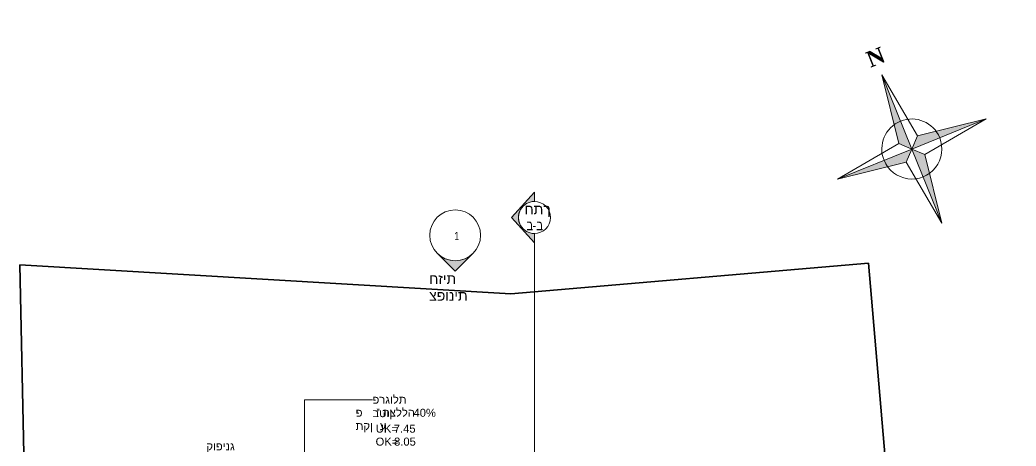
# Model space of a CAD drawing. Header units: centimetres. Extents: x 14435 to 32127, y -4289 to 2500.
# Drawn here: x 14686 to 17175, y -97 to 966 of the extents above; entities that cross this region are included whole.
import ezdxf

# ---------------------------------------------------------------- set-up
doc = ezdxf.new("R2010")
doc.units = ezdxf.units.CM
for name, color, linetype, lineweight in [('A-ANNO-NOTE', 7, 'Continuous', 5), ('A-DETL', 7, 'Continuous', 5), ('G-ANNO-TEXT', 7, 'Continuous', 5)]:
    doc.layers.add(name, color=color, linetype=linetype, lineweight=lineweight)
doc.layers.add('G-ANNO-SYMB', color=240, linetype='Continuous', lineweight=5, true_color=0xff2227)
doc.styles.add('Arial_1', font='arial.ttf', dxfattribs={"height": 99.987594})
doc.styles.add('Arial_3', font='arial.ttf', dxfattribs={"height": 15})
doc.styles.add('Times New Roman_B', font='timesbd.ttf', dxfattribs={"height": 0.4})

# ---------------------------------------------------------------- blocks, each defined once
blk = doc.blocks.new('Section - ISH-SEC HEAD-234540-גג - Dependent 1')
at = {"layer": 'G-ANNO-SYMB'}
h = blk.add_hatch(color=7, dxfattribs=at)
edge = h.paths.add_edge_path(flags=0)
edge.add_line((0.035, 0), (-0.2, 0))
edge.add_arc((-0.6, 0), 0.4, 0, 180)
edge.add_line((-1, 0), (-1.235, 0))
edge.add_line((-1.235, 0), (-0.6, 0.571))
edge.add_line((-0.6, 0.571), (0.035, 0))
at = {"layer": 'G-ANNO-SYMB', "color": 7}
for p, q in [((-0.6, 0.571), (-1.235, 0)), ((0.035, 0), (-0.6, 0.571)), ((-1.235, 0), (-1, 0)), ((-0.2, 0), (0.035, 0))]:
    blk.add_line(p, q, dxfattribs=at)
for start, end in [(360, 180), (0, 180), (180, 0)]:
    blk.add_arc((-0.6, 0), 0.4, start, end, dxfattribs=at)
blk = doc.blocks.new('Flèche - 03 - Flèche - 03-365120-גג - Dependent 1')
at = {"layer": 'A-ANNO-NOTE', "true_color": 0x808080}
for points in [[(0, 2), (0, 0), (-0.25, 0.25)], [(2, 0), (0, 0), (0.25, 0.25)], [(-2, 0), (0, 0), (-0.25, -0.25)], [(0, -2), (0, 0), (0.25, -0.25)]]:
    blk.add_hatch(color=8, dxfattribs=at).paths.add_polyline_path(points, flags=0)
at = {"layer": 'A-ANNO-NOTE'}
for p, q in [((0, 2), (-0.25, 0.25)), ((0, 2), (0, 0)), ((0.25, 0.25), (0, 2)), ((0, 0), (0, 2)), ((-0.25, 0.25), (-2, 0)), ((0, 0), (-0.25, 0.25)), ((-0.25, 0.25), (0, 0)), ((0.25, 0.25), (0, 0)), ((0, 0), (0.25, 0.25)), ((2, 0), (0.25, 0.25)), ((-2, 0), (0, 0)), ((-2, 0), (-0.25, -0.25)), ((0, 0), (-2, 0)), ((0, 0), (-0.25, -0.25)), ((0, -2), (0, 0)), ((-0.25, -0.25), (0, 0)), ((0.25, -0.25), (0, 0)), ((0, 0), (0, -2)), ((2, 0), (0, 0)), ((0, 0), (0.25, -0.25)), ((0, 0), (2, 0)), ((0.25, -0.25), (2, 0)), ((-0.25, -0.25), (0, -2)), ((0, -2), (0.25, -0.25))]:
    blk.add_line(p, q, dxfattribs=at)
for start, end in [(360, 180), (180, 360)]:
    blk.add_arc((0, 0), 0.75, start, end, dxfattribs=at)
at = {"layer": 'A-ANNO-NOTE', "insert": (-0.198, 2.666), "char_height": 0.4, "width": 0.52911, "attachment_point": 1, "style": 'Times New Roman_B'}
blk.add_mtext('\\fTimes New Roman|b1|i0|c177|p18|;N', dxfattribs=at)
blk = doc.blocks.new('Elevation - שם מבט-109781-גג - Dependent 1')
at = {"layer": 'G-ANNO-SYMB', "color": 7}
blk.add_circle((0, 0), 0.635, dxfattribs=at)
blk = doc.blocks.new('Elevation - שם מבט-109699-גג - Dependent 1')
at = {"layer": 'G-ANNO-SYMB'}
h = blk.add_hatch(color=7, dxfattribs=at)
edge = h.paths.add_edge_path(flags=0)
edge.add_line((0, 0.898), (0.449, 0.449))
edge.add_arc((0, 0), 0.635, 45, 135)
edge.add_line((-0.449, 0.449), (0, 0.898))
at = {"layer": 'G-ANNO-SYMB', "color": 7}
for p, q in [((0, 0.898), (-0.449, 0.449)), ((0, 0.898), (-0.449, 0.449)), ((0.449, 0.449), (0, 0.898)), ((0.449, 0.449), (0, 0.898))]:
    blk.add_line(p, q, dxfattribs=at)
blk.add_arc((0, 0), 0.635, 45, 135, dxfattribs=at)
blk = doc.blocks.new('gag')
at = {"layer": 'A-DETL', "color": 176, "lineweight": 35, "true_color": 0x000080}
for p, q in [((48634.9, -10802), (49527.9, -10725.3)), ((49527.9, -10725.3), (49729.3, -13070.8)), ((47408.3, -10730.1), (48634.9, -10802)), ((47456, -12981.6), (47408.3, -10730.1))]:
    blk.add_line(p, q, dxfattribs=at)
at = {"layer": 'G-ANNO-SYMB', "color": 7}
blk.add_line((48693.7, -13127.2), (48693.7, -10671.6), dxfattribs=at)
at = {"layer": 'G-ANNO-TEXT'}
for p, q in [((48119.3, -11066.6), (48244, -11066.6)), ((48119.3, -11275.1), (48119.3, -11066.6)), ((48244, -11066.6), (48289, -11066.6))]:
    blk.add_line(p, q, dxfattribs=at)
at = {"layer": 'A-ANNO-NOTE', "xscale": 100, "yscale": 100, "zscale": 100, "rotation": 21.99999999999997}
blk.add_blockref('Flèche - 03 - Flèche - 03-365120-גג - Dependent 1', (49636.6, -10440.6), dxfattribs=at)
at = {"layer": 'G-ANNO-SYMB', "color": 7, "extrusion": (0, 0, -1), "xscale": 99.99999999999991, "yscale": 99.99999999999991, "zscale": 99.99999999999991}
for name, p, rotation in [('Section - ISH-SEC HEAD-234540-גג - Dependent 1', (-48693.7, -10671.6), 270.0000000000002), ('Elevation - שם מבט-109699-גג - Dependent 1', (-48495.8, -10655.9), 180)]:
    blk.add_blockref(name, p, dxfattribs=dict(at, rotation=rotation))
at = {"layer": 'G-ANNO-SYMB', "color": 7, "xscale": 99.99999999999991, "yscale": 99.99999999999991, "zscale": 99.99999999999991}
blk.add_blockref('Elevation - שם מבט-109781-גג - Dependent 1', (48495.8, -10655.9), dxfattribs=at)
at = {"layer": 'G-ANNO-SYMB', "color": 7, "attachment_point": 1}
for s, insert, char_height, width, style in [('חתך', (48668.8, -10578.8), 25, 59.646, 'Arial_1'), ('\\fArial|b0|i0|c177|p34|;\\W.8;ב', (48673.6, -10618.5), 25, 18.599, 'Arial_1'), ('\\fArial|b0|i0|c177|p34|;\\W.8;ב', (48698.5, -10618.5), 25, 18.599, 'Arial_1'), ('\\fArial|b0|i0|c177|p34|;\\W.8;1', (48493.4, -10648), 20, 15.392, 'Arial_3'), ('\\fArial|b0|i0|c177|p34|;\\W.8;-', (48689, -10618.5), 25, 11.544, 'Arial_1'), ('חזית צפונית', (48430.7, -10752.6), 25, 158.413, 'Arial_1')]:
    blk.add_mtext(s, dxfattribs=dict(at, insert=insert, char_height=char_height, width=width, style=style))
at = {"layer": 'G-ANNO-TEXT', "char_height": 20, "attachment_point": 1, "style": 'Arial_3'}
for s, insert, width in [('פרגולת בטון', (48289, -11056.6), 128.911), ('\\fArial|b0|i0|c177|p34|;\\W.8; ', (48395.3, -11056.6), 7.696), ('פ תקן', (48247.2, -11089), 62.852), ('\\fArial|b0|i0|c177|p34|;\\W.8;"', (48299, -11089), 9.62), (' הצללה ע', (48307, -11089), 102.616), ('40%', (48391.6, -11089), 55.156), ('\\fArial|b0|i0|c177|p34|;\\W.8; ', (48437.1, -11089), 4.489), ('UK=', (48297.4, -11128.6), 54.515), ('7.45', (48342.4, -11128.6), 53.873), ('OK=', (48296.9, -11161), 55.797), ('8.05', (48343, -11161), 53.873), ('קופינג אבן', (47874.3, -11172.9), 108.388)]:
    blk.add_mtext(s, dxfattribs=dict(at, insert=insert, width=width))

msp = doc.modelspace()

# ---------------------------------------------------------------- block references
msp.add_blockref('gag', (-32722.2, 11084.9))

doc.saveas('drawing.dxf')
